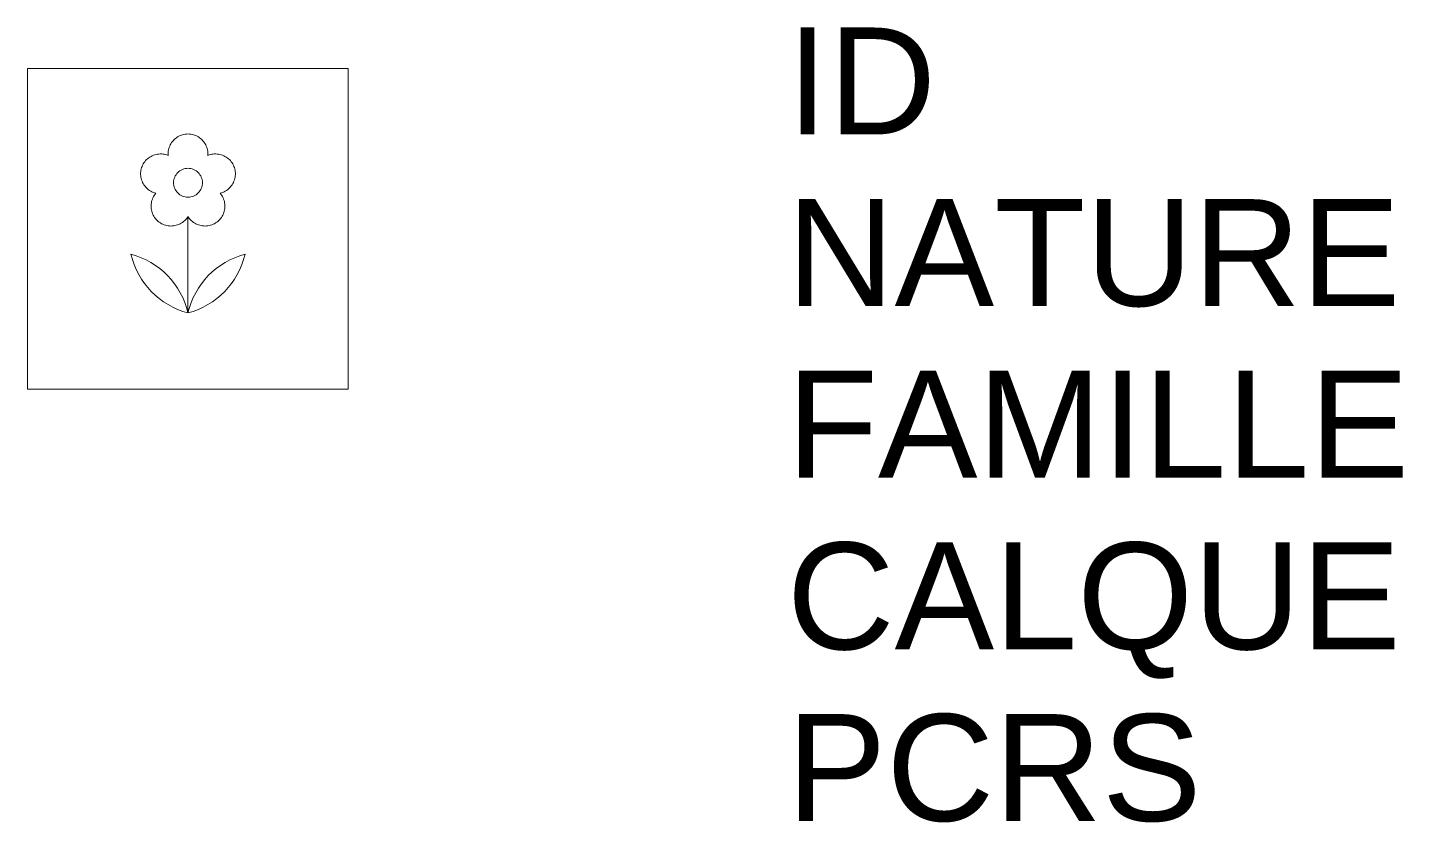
# Model space of a CAD drawing. Header units: metres. Extents: x 3120.8 to 3123.37, y 1756.05 to 1757.54.
import ezdxf

# ---------------------------------------------------------------- set-up
doc = ezdxf.new("R2010")
doc.units = ezdxf.units.M
doc.linetypes.add('Socle_Continu', pattern=[2.5, 2.5, 0])
doc.linetypes.add('Topo_Continu', pattern=[2.5, 2.5, 0])
doc.layers.add('MOBUR_SCS', color=251, linetype='Socle_Continu', lineweight=13)
doc.styles.get("Standard").update_dxf_attribs({"font": 'arial.ttf'})

msp = doc.modelspace()

# ---------------------------------------------------------------- linework, layer by layer
at = {"layer": 'MOBUR_SCS', "linetype": 'Topo_Continu'}
msp.add_lwpolyline([(3120.7964, 1756.8658), (3121.3964, 1756.8658), (3121.3964, 1757.4658), (3120.7964, 1757.4658)], close=True, dxfattribs=at)
at = {"layer": 'MOBUR_SCS', "linetype": 'Socle_Continu', "flags": 128}
msp.add_lwpolyline([(3121.0968, 1757.1887, 1.082498), (3121.1569, 1757.2324, 1.082498), (3121.1339, 1757.303, 1.082498), (3121.0597, 1757.303, 1.082498), (3121.0367, 1757.2324, 1.082498), (3121.0968, 1757.1887), (3121.0968, 1757.0082)], format="xyb", dxfattribs=at)
for points in [[(3120.9901, 1757.1182, 0.278028), (3121.0968, 1757.0082, 0.278028)], [(3121.0968, 1757.0082, 0.278028), (3121.2035, 1757.1182, 0.278028)]]:
    msp.add_lwpolyline(points, format="xyb", close=True, dxfattribs=at)
at = {"layer": 'MOBUR_SCS', "linetype": 'Socle_Continu'}
msp.add_circle((3121.0968, 1757.2519), 0.027, dxfattribs=at)

# ---------------------------------------------------------------- texts
at = {"layer": 'MOBUR_SCS', "linetype": 'Topo_Continu', "flags": 9}
for tag, p, s in [('ID', (3122.2175, 1757.3425), 'NP_2605'), ('NATURE', (3122.2175, 1757.0212), 'Jardinière carrée'), ('FAMILLE', (3122.2175, 1756.6999), 'Mobilier urbain'), ('CALQUE', (3122.2175, 1756.3786), 'MOBUR_SCS')]:
    msp.add_attdef(tag, p, s, height=0.2, dxfattribs=at)
at = {"layer": 'MOBUR_SCS', "linetype": 'Socle_Continu', "flags": 9}
msp.add_attdef('PCRS', (3122.2175, 1756.0574), 'HabillageSymbole', height=0.2, dxfattribs=at)

doc.saveas('drawing.dxf')
